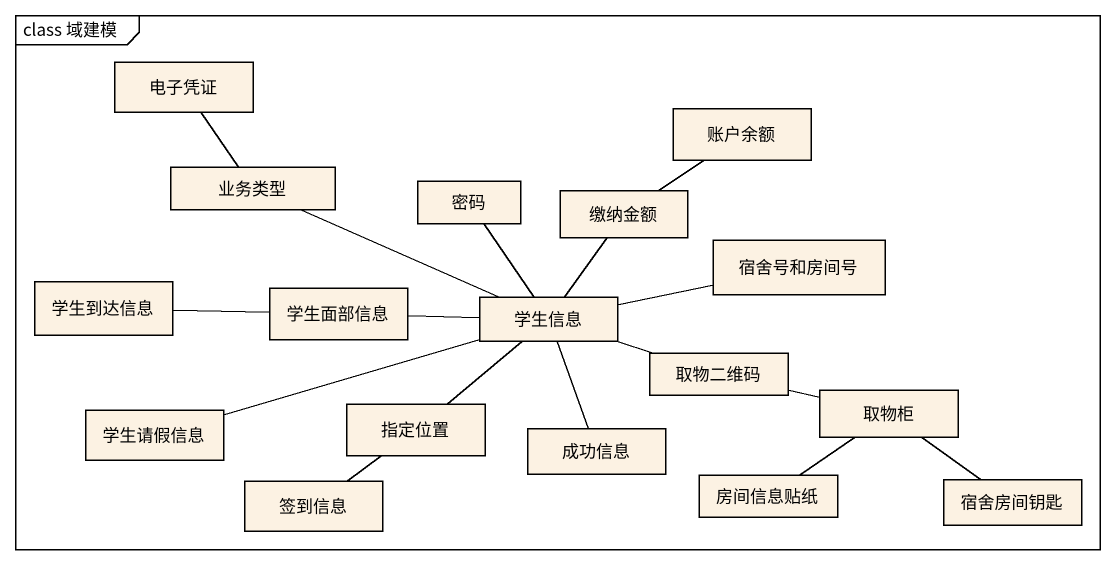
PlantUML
@startuml
mainframe class 域建模
hide circle
hide empty members
class 电子凭证
class 账户余额
class 业务类型
class 密码
class 缴纳金额
class 宿舍号和房间号
class 学生到达信息
class 学生面部信息
class 学生信息
class 取物二维码
class 取物柜
class 学生请假信息
class 指定位置
class 成功信息
class 签到信息
class 房间信息贴纸
class 宿舍房间钥匙
业务类型 -up- 电子凭证
缴纳金额 -up- 账户余额
学生面部信息 -left- 学生到达信息
学生信息 -left- 业务类型
学生信息 -up- 密码
学生信息 -up- 缴纳金额
学生信息 -right- 宿舍号和房间号
学生信息 -left- 学生面部信息
学生信息 -right- 取物二维码
学生信息 -left- 学生请假信息
学生信息 -- 指定位置
学生信息 -- 成功信息
取物二维码 -right- 取物柜
取物柜 -- 房间信息贴纸
取物柜 -- 宿舍房间钥匙
指定位置 -- 签到信息
@enduml
